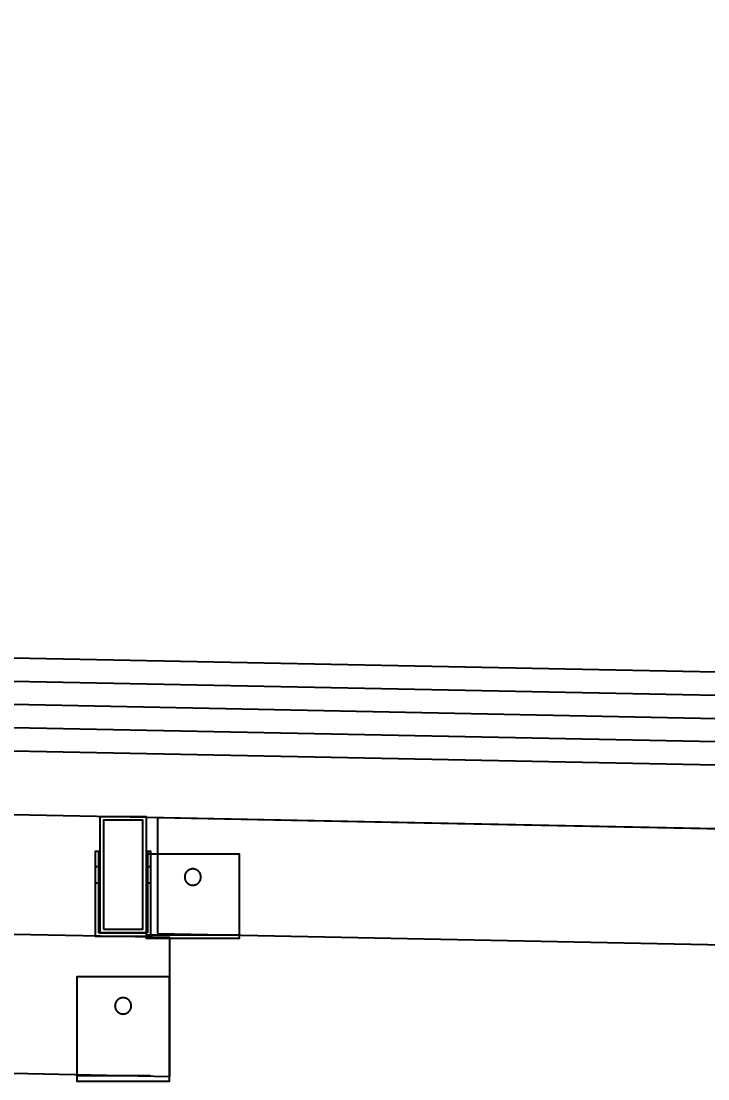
# Model space of a CAD drawing. Header units: centimetres. Extents: x 26569 to 160723, y -3143 to 14565.
# Drawn here: x 98135 to 98194.1, y -806.9 to -715.8 of the extents above; entities that cross this region are included whole.
import ezdxf
from ezdxf import colors
from ezdxf.entities.mleader import LeaderData, LeaderLine
from ezdxf.math import Vec2, Vec3

# ---------------------------------------------------------------- set-up
doc = ezdxf.new("R2010")
doc.units = ezdxf.units.CM
doc.header["$LTSCALE"] = 100
doc.linetypes.add('HIDDEN', pattern=[9.525, 6.35, -3.175])
for name, color, linetype in [('A-ANNO-DIMS', 187, 'Continuous'), ('A-ELEV-01', 255, 'Continuous'), ('A-ELEV-02', 253, 'Continuous'), ('A-WALL-INSL', 249, 'Continuous'), ('A-WALL-SNWPNL', 200, 'Continuous'), ('S-STEL', 3, 'Continuous')]:
    doc.layers.add(name, color=color, linetype=linetype)
doc.styles.add('Fields_100', font='act_simplex.shx', dxfattribs={"width": 0.8, "height": 20})
doc.linetypes.add('BATTING', pattern='A,0.00254,-2.54,[134,ltypeshp.shx,S=2.54,R=0,X=-2.54,Y=0],-5.08,[134,ltypeshp.shx,S=2.54,R=180,X=2.54,Y=0],-2.54', length=10.16254)

# ---------------------------------------------------------------- blocks, each defined once
blk = doc.blocks.new('_Dot')
at = {"color": 0, "linetype": 'ByBlock', "lineweight": -2}
blk.add_line((-0.5, 0), (-1, 0), dxfattribs=at)
at = {"color": 0, "linetype": 'ByBlock', "const_width": 0.5}
blk.add_lwpolyline([(-0.25, 0, 1), (0.25, 0, 1)], format="xyb", close=True, dxfattribs=at)

msp = doc.modelspace()

# ---------------------------------------------------------------- linework, layer by layer
at = {"layer": 'A-ELEV-01'}
for points in [[(95452.076, -730.521), (98227.075, -786.021)], [(95610.909, -744), (98147.751, -794.737)], [(95610.909, -756.002), (98147.751, -806.74)], [(98146.742, -794.417), (98146.742, -784.415)], [(98146.742, -784.415), (98227.075, -786.021)], [(98146.742, -794.417), (98227.075, -796.023)], [(98147.751, -806.74), (98147.751, -794.737)]]:
    msp.add_lwpolyline(points, dxfattribs=at)
at = {"layer": 'A-ELEV-02'}
for points in [[(98145.842, -794.355), (98141.642, -794.355), (98141.642, -787.355), (98141.342, -787.355), (98141.342, -794.655), (98146.142, -794.655), (98146.142, -787.355), (98145.842, -787.355)], [(98145.742, -787.555), (98153.742, -787.555), (98153.742, -794.855), (98145.742, -794.855)], [(98150.442, -789.555), (98150.442, -789.539), (98150.442, -789.523), (98150.441, -789.508), (98150.44, -789.492), (98150.438, -789.476), (98150.436, -789.46), (98150.434, -789.444), (98150.431, -789.427), (98150.428, -789.411), (98150.424, -789.395), (98150.42, -789.378), (98150.415, -789.362), (98150.411, -789.346), (98150.405, -789.329), (98150.399, -789.313), (98150.393, -789.297), (98150.387, -789.281), (98150.38, -789.265), (98150.372, -789.249), (98150.364, -789.233), (98150.356, -789.218), (98150.347, -789.202), (98150.338, -789.187), (98150.328, -789.172), (98150.318, -789.157), (98150.308, -789.142), (98150.297, -789.128), (98150.286, -789.113), (98150.274, -789.1), (98150.262, -789.086), (98150.25, -789.073), (98150.237, -789.06), (98150.224, -789.047), (98150.211, -789.035), (98150.198, -789.023), (98150.184, -789.011), (98150.169, -789), (98150.155, -788.989), (98150.14, -788.979), (98150.125, -788.969), (98150.11, -788.959), (98150.095, -788.95), (98150.08, -788.941), (98150.064, -788.933), (98150.048, -788.925), (98150.032, -788.918), (98150.016, -788.91), (98150, -788.904), (98149.984, -788.898), (98149.968, -788.892), (98149.951, -788.887), (98149.935, -788.882), (98149.919, -788.877), (98149.902, -788.873), (98149.886, -788.87), (98149.87, -788.866), (98149.854, -788.864), (98149.837, -788.861), (98149.821, -788.859), (98149.805, -788.858), (98149.789, -788.856), (98149.774, -788.855), (98149.758, -788.855), (98149.742, -788.855), (98149.727, -788.855), (98149.711, -788.855), (98149.695, -788.856), (98149.68, -788.858), (98149.664, -788.859), (98149.647, -788.861), (98149.631, -788.864), (98149.615, -788.866), (98149.599, -788.87), (98149.582, -788.873), (98149.566, -788.877), (98149.55, -788.882), (98149.534, -788.887), (98149.517, -788.892), (98149.501, -788.898), (98149.485, -788.904), (98149.469, -788.91), (98149.453, -788.918), (98149.437, -788.925), (98149.421, -788.933), (98149.405, -788.941), (98149.39, -788.95), (98149.375, -788.959), (98149.359, -788.969), (98149.345, -788.979), (98149.33, -788.989), (98149.315, -789), (98149.301, -789.011), (98149.287, -789.023), (98149.274, -789.035), (98149.26, -789.047), (98149.247, -789.06), (98149.235, -789.073), (98149.223, -789.086), (98149.211, -789.1), (98149.199, -789.113), (98149.188, -789.128), (98149.177, -789.142), (98149.167, -789.157), (98149.157, -789.172), (98149.147, -789.187), (98149.138, -789.202), (98149.129, -789.218), (98149.121, -789.233), (98149.113, -789.249), (98149.105, -789.265), (98149.098, -789.281), (98149.092, -789.297), (98149.085, -789.313), (98149.08, -789.329), (98149.074, -789.346), (98149.069, -789.362), (98149.065, -789.378), (98149.061, -789.395), (98149.057, -789.411), (98149.054, -789.427), (98149.051, -789.444), (98149.049, -789.46), (98149.047, -789.476), (98149.045, -789.492), (98149.044, -789.508), (98149.043, -789.523), (98149.043, -789.539), (98149.042, -789.555), (98149.043, -789.57), (98149.043, -789.586), (98149.044, -789.602), (98149.045, -789.618), (98149.047, -789.634), (98149.049, -789.65), (98149.051, -789.666), (98149.054, -789.682), (98149.057, -789.698), (98149.061, -789.715), (98149.065, -789.731), (98149.069, -789.747), (98149.074, -789.764), (98149.08, -789.78), (98149.085, -789.796), (98149.092, -789.812), (98149.098, -789.828), (98149.105, -789.845), (98149.113, -789.86), (98149.121, -789.876), (98149.129, -789.892), (98149.138, -789.907), (98149.147, -789.923), (98149.157, -789.938), (98149.167, -789.953), (98149.177, -789.967), (98149.188, -789.982), (98149.199, -789.996), (98149.211, -790.01), (98149.223, -790.023), (98149.235, -790.037), (98149.247, -790.05), (98149.26, -790.062), (98149.274, -790.075), (98149.287, -790.087), (98149.301, -790.098), (98149.315, -790.109), (98149.33, -790.12), (98149.345, -790.131), (98149.359, -790.141), (98149.375, -790.15), (98149.39, -790.159), (98149.405, -790.168), (98149.421, -790.176), (98149.437, -790.184), (98149.453, -790.192), (98149.469, -790.199), (98149.485, -790.206), (98149.501, -790.212), (98149.517, -790.217), (98149.534, -790.223), (98149.55, -790.228), (98149.566, -790.232), (98149.582, -790.236), (98149.599, -790.24), (98149.615, -790.243), (98149.631, -790.246), (98149.647, -790.248), (98149.664, -790.25), (98149.68, -790.252), (98149.695, -790.253), (98149.711, -790.254), (98149.727, -790.255), (98149.742, -790.255), (98149.758, -790.255), (98149.774, -790.254), (98149.789, -790.253), (98149.805, -790.252), (98149.821, -790.25), (98149.837, -790.248), (98149.854, -790.246), (98149.87, -790.243), (98149.886, -790.24), (98149.902, -790.236), (98149.919, -790.232), (98149.935, -790.228), (98149.951, -790.223), (98149.968, -790.217), (98149.984, -790.212), (98150, -790.206), (98150.016, -790.199), (98150.032, -790.192), (98150.048, -790.184), (98150.064, -790.176), (98150.08, -790.168), (98150.095, -790.159), (98150.11, -790.15), (98150.125, -790.141), (98150.14, -790.131), (98150.155, -790.12), (98150.169, -790.109), (98150.184, -790.098), (98150.198, -790.087), (98150.211, -790.075), (98150.224, -790.062), (98150.237, -790.05), (98150.25, -790.037), (98150.262, -790.023), (98150.274, -790.01), (98150.286, -789.996), (98150.297, -789.982), (98150.308, -789.967), (98150.318, -789.953), (98150.328, -789.938), (98150.338, -789.923), (98150.347, -789.907), (98150.356, -789.892), (98150.364, -789.876), (98150.372, -789.86), (98150.38, -789.845), (98150.387, -789.828), (98150.393, -789.812), (98150.399, -789.796), (98150.405, -789.78), (98150.411, -789.764), (98150.415, -789.747), (98150.42, -789.731), (98150.424, -789.715), (98150.428, -789.698), (98150.431, -789.682), (98150.434, -789.666), (98150.436, -789.65), (98150.438, -789.634), (98150.44, -789.618), (98150.441, -789.602), (98150.442, -789.586), (98150.442, -789.57)], [(98147.742, -798.16), (98139.742, -798.16), (98139.742, -807.16), (98147.742, -807.16)], [(98144.442, -800.66), (98144.442, -800.644), (98144.442, -800.628), (98144.441, -800.613), (98144.439, -800.597), (98144.438, -800.581), (98144.436, -800.565), (98144.433, -800.549), (98144.431, -800.532), (98144.427, -800.516), (98144.424, -800.5), (98144.42, -800.483), (98144.415, -800.467), (98144.41, -800.451), (98144.405, -800.434), (98144.399, -800.418), (98144.393, -800.402), (98144.387, -800.386), (98144.38, -800.37), (98144.372, -800.354), (98144.364, -800.338), (98144.356, -800.323), (98144.347, -800.307), (98144.338, -800.292), (98144.328, -800.277), (98144.318, -800.262), (98144.308, -800.247), (98144.297, -800.233), (98144.286, -800.218), (98144.274, -800.205), (98144.262, -800.191), (98144.25, -800.178), (98144.237, -800.165), (98144.224, -800.152), (98144.211, -800.14), (98144.197, -800.128), (98144.184, -800.116), (98144.169, -800.105), (98144.155, -800.094), (98144.14, -800.084), (98144.125, -800.074), (98144.11, -800.064), (98144.095, -800.055), (98144.079, -800.046), (98144.064, -800.038), (98144.048, -800.03), (98144.032, -800.023), (98144.016, -800.015), (98144, -800.009), (98143.984, -800.003), (98143.968, -799.997), (98143.951, -799.992), (98143.935, -799.987), (98143.919, -799.982), (98143.902, -799.978), (98143.886, -799.975), (98143.87, -799.971), (98143.853, -799.969), (98143.837, -799.966), (98143.821, -799.964), (98143.805, -799.963), (98143.789, -799.961), (98143.774, -799.96), (98143.758, -799.96), (98143.742, -799.96), (98143.727, -799.96), (98143.711, -799.96), (98143.695, -799.961), (98143.679, -799.963), (98143.663, -799.964), (98143.647, -799.966), (98143.631, -799.969), (98143.615, -799.971), (98143.599, -799.975), (98143.582, -799.978), (98143.566, -799.982), (98143.55, -799.987), (98143.533, -799.992), (98143.517, -799.997), (98143.501, -800.003), (98143.485, -800.009), (98143.469, -800.015), (98143.453, -800.023), (98143.437, -800.03), (98143.421, -800.038), (98143.405, -800.046), (98143.39, -800.055), (98143.374, -800.064), (98143.359, -800.074), (98143.344, -800.084), (98143.33, -800.094), (98143.315, -800.105), (98143.301, -800.116), (98143.287, -800.128), (98143.274, -800.14), (98143.26, -800.152), (98143.247, -800.165), (98143.235, -800.178), (98143.222, -800.191), (98143.21, -800.205), (98143.199, -800.218), (98143.188, -800.233), (98143.177, -800.247), (98143.166, -800.262), (98143.156, -800.277), (98143.147, -800.292), (98143.138, -800.307), (98143.129, -800.323), (98143.121, -800.338), (98143.113, -800.354), (98143.105, -800.37), (98143.098, -800.386), (98143.091, -800.402), (98143.085, -800.418), (98143.08, -800.434), (98143.074, -800.451), (98143.069, -800.467), (98143.065, -800.483), (98143.061, -800.5), (98143.057, -800.516), (98143.054, -800.532), (98143.051, -800.549), (98143.049, -800.565), (98143.047, -800.581), (98143.045, -800.597), (98143.044, -800.613), (98143.043, -800.628), (98143.042, -800.644), (98143.042, -800.66), (98143.042, -800.675), (98143.043, -800.691), (98143.044, -800.707), (98143.045, -800.723), (98143.047, -800.739), (98143.049, -800.755), (98143.051, -800.771), (98143.054, -800.787), (98143.057, -800.803), (98143.061, -800.82), (98143.065, -800.836), (98143.069, -800.852), (98143.074, -800.869), (98143.08, -800.885), (98143.085, -800.901), (98143.091, -800.917), (98143.098, -800.933), (98143.105, -800.95), (98143.113, -800.965), (98143.121, -800.981), (98143.129, -800.997), (98143.138, -801.012), (98143.147, -801.028), (98143.156, -801.043), (98143.166, -801.058), (98143.177, -801.072), (98143.188, -801.087), (98143.199, -801.101), (98143.21, -801.115), (98143.222, -801.128), (98143.235, -801.142), (98143.247, -801.155), (98143.26, -801.167), (98143.274, -801.18), (98143.287, -801.192), (98143.301, -801.203), (98143.315, -801.214), (98143.33, -801.225), (98143.344, -801.236), (98143.359, -801.246), (98143.374, -801.255), (98143.39, -801.264), (98143.405, -801.273), (98143.421, -801.281), (98143.437, -801.289), (98143.453, -801.297), (98143.469, -801.304), (98143.485, -801.311), (98143.501, -801.317), (98143.517, -801.322), (98143.533, -801.328), (98143.55, -801.333), (98143.566, -801.337), (98143.582, -801.341), (98143.599, -801.345), (98143.615, -801.348), (98143.631, -801.351), (98143.647, -801.353), (98143.663, -801.355), (98143.679, -801.357), (98143.695, -801.358), (98143.711, -801.359), (98143.727, -801.36), (98143.742, -801.36), (98143.758, -801.36), (98143.774, -801.359), (98143.789, -801.358), (98143.805, -801.357), (98143.821, -801.355), (98143.837, -801.353), (98143.853, -801.351), (98143.87, -801.348), (98143.886, -801.345), (98143.902, -801.341), (98143.919, -801.337), (98143.935, -801.333), (98143.951, -801.328), (98143.968, -801.322), (98143.984, -801.317), (98144, -801.311), (98144.016, -801.304), (98144.032, -801.297), (98144.048, -801.289), (98144.064, -801.281), (98144.079, -801.273), (98144.095, -801.264), (98144.11, -801.255), (98144.125, -801.246), (98144.14, -801.236), (98144.155, -801.225), (98144.169, -801.214), (98144.184, -801.203), (98144.197, -801.192), (98144.211, -801.18), (98144.224, -801.167), (98144.237, -801.155), (98144.25, -801.142), (98144.262, -801.128), (98144.274, -801.115), (98144.286, -801.101), (98144.297, -801.087), (98144.308, -801.072), (98144.318, -801.058), (98144.328, -801.043), (98144.338, -801.028), (98144.347, -801.012), (98144.356, -800.997), (98144.364, -800.981), (98144.372, -800.965), (98144.38, -800.95), (98144.387, -800.933), (98144.393, -800.917), (98144.399, -800.901), (98144.405, -800.885), (98144.41, -800.869), (98144.415, -800.852), (98144.42, -800.836), (98144.424, -800.82), (98144.427, -800.803), (98144.431, -800.787), (98144.433, -800.771), (98144.436, -800.755), (98144.438, -800.739), (98144.439, -800.723), (98144.441, -800.707), (98144.442, -800.691), (98144.442, -800.675)]]:
    msp.add_lwpolyline(points, close=True, dxfattribs=at)
for points in [[(98141.342, -788.655), (98141.642, -788.655)], [(98145.842, -788.655), (98146.142, -788.655)], [(98141.342, -790.055), (98141.642, -790.055)], [(98145.842, -790.055), (98146.142, -790.055)]]:
    msp.add_lwpolyline(points, dxfattribs=at)
at = {"layer": 'A-ELEV-02', "linetype": 'HIDDEN', "ltscale": 0.1}
msp.add_lwpolyline([(98153.742, -794.555), (98145.742, -794.555)], dxfattribs=at)
at = {"layer": 'A-ELEV-02', "linetype": 'HIDDEN', "ltscale": 0.01}
msp.add_lwpolyline([(98139.742, -806.66), (98147.742, -806.66)], dxfattribs=at)
at = {"layer": 'A-WALL-INSL'}
for points in [[(95452.236, -717.021), (98227.076, -772.519)], [(95452.156, -721.021), (98227.076, -776.519)]]:
    msp.add_lwpolyline(points, dxfattribs=at)
at = {"layer": 'A-WALL-INSL', "linetype": 'BATTING', "ltscale": 0.002}
for points in [[(95452.196, -719.021), (98227.116, -774.52)], [(95452.116, -723.02), (98227.115, -778.521)]]:
    msp.add_lwpolyline(points, dxfattribs=at)
at = {"layer": 'A-WALL-SNWPNL', "ltscale": 100}
msp.add_lwpolyline([(95452.076, -725.02), (98227.075, -780.52)], dxfattribs=at)
at = {"layer": 'S-STEL'}
for points in [[(98141.742, -794.355), (98145.742, -794.355), (98145.742, -784.355), (98141.742, -784.355)], [(98142.042, -794.055), (98145.442, -794.055), (98145.442, -784.655), (98142.042, -784.655)]]:
    msp.add_lwpolyline(points, close=True, dxfattribs=at)

# ---------------------------------------------------------------- leaders
at = {"layer": 'A-ANNO-DIMS'}
ml = msp.add_multileader_mtext('Standard', dxfattribs=at)
ml.set_content('SİFONİK YAĞMUR SÜZGECİ', color=50, style='Fields_100')
ml.set_leader_properties(color=256)
ml.set_arrow_properties(name='DOT')
ml.build(insert=Vec2(0, 0))
ml.multileader.update_dxf_attribs({"dogleg_length": 10, "arrow_head_size": 6})
ctx = ml.context
ctx.base_point, ctx.char_height, ctx.arrow_head_size, ctx.landing_gap_size, ctx.plane_origin = Vec3(97887.004, -599.036), 20, 6, 10, Vec3(124684.016, -643.775)
ctx.text_align_type = 2
notes = []
notes.append((ctx, [(0, (1, 1, 0), (98229.385, -599.036), (-1, 0), 10, [(0, [(98229.385, -775.772)], 0, [])])]))
ctx.mtext.insert, ctx.mtext.alignment, ctx.mtext.flow_direction = Vec3(98209.385, -589.036), 3, 5
for ctx, leaders in notes:
    for number, flags, end, landing, length, lines in leaders:
        leader = LeaderData()
        leader.index, (leader.has_last_leader_line, leader.has_dogleg_vector, leader.attachment_direction) = number, flags
        leader.last_leader_point, leader.dogleg_vector, leader.dogleg_length = Vec3(end), Vec3(landing), length
        for number, points, colour, breaks in lines:
            line = LeaderLine()
            line.index, line.vertices, line.color, line.breaks = number, Vec3.list(points), colors.encode_raw_color(colour), breaks
            leader.lines.append(line)
        ctx.leaders.append(leader)

doc.saveas('drawing.dxf')
